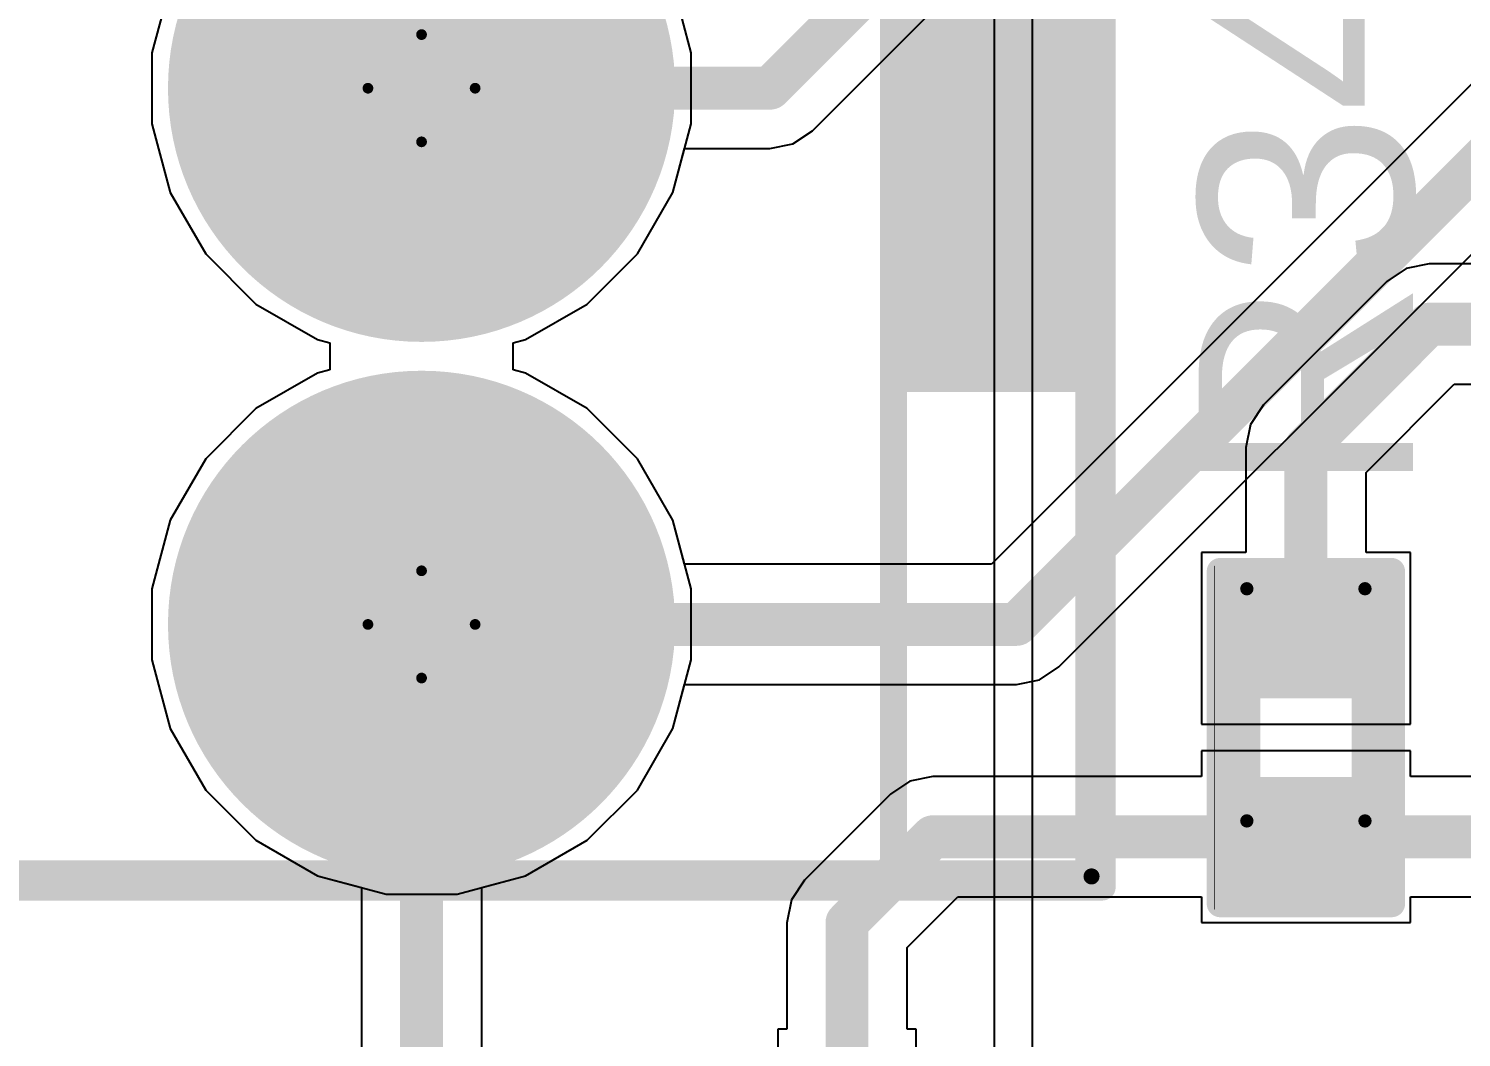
# Model space of a CAD drawing. Header units: inches. Extents: x -0.1 to 17.9, y -0.8 to 4.8.
# Drawn here: x 0.0617 to 0.329, y 1.743 to 1.9311 of the extents above; entities that cross this region are included whole.
import ezdxf

# ---------------------------------------------------------------- set-up
doc = ezdxf.new("R2010")
doc.units = ezdxf.units.IN
doc.header["$MEASUREMENT"] = 0
for name, color, linetype in [('Bottom Layer 1', 5, 'Continuous'), ('Bottom Solder', 6, 'Continuous'), ('Drill Drawing', 1, 'Continuous'), ('GND+Signal', 16, 'Continuous'), ('Multi-Layer', 9, 'Continuous'), ('Pad Holes', 156, 'Continuous'), ('PWR+Signal', 76, 'Continuous'), ('Top 3D Body', 56, 'Continuous'), ('Top Layer 1', 1, 'Continuous'), ('Top Overlay', 2, 'Continuous'), ('Top Paste', 8, 'Continuous'), ('Top Solder', 216, 'Continuous')]:
    doc.layers.add(name, color=color, linetype=linetype)
doc.styles.add('Arial', font='', dxfattribs={"height": 0.2})
doc.styles.get('Arial').set_extended_font_data('Arial')

# ---------------------------------------------------------------- blocks, each defined once
blk = doc.blocks.new('1718561004_81')
at = {"layer": 'Bottom Layer 1'}
blk.add_hatch(color=5, dxfattribs=at).paths.add_polyline_path([(-0.19331, 0.04331), (-0.10669, 0.04331), (-0.10669, -0.04331), (-0.19331, -0.04331)])
h = blk.add_hatch(color=5, dxfattribs=at)
edge = h.paths.add_edge_path()
edge.add_arc((-0.05, 0), 0.04331, 0, 360)
h = blk.add_hatch(color=5, dxfattribs=at)
edge = h.paths.add_edge_path()
edge.add_arc((0.05, 0), 0.04331, 0, 360)
h = blk.add_hatch(color=5, dxfattribs=at)
edge = h.paths.add_edge_path()
edge.add_arc((0.15, 0), 0.04331, 0, 360)
at = {"layer": 'Bottom Solder'}
blk.add_hatch(color=6, dxfattribs=at).paths.add_polyline_path([(-0.19731, 0.04731), (-0.10269, 0.04731), (-0.10269, -0.04731), (-0.19731, -0.04731)])
h = blk.add_hatch(color=6, dxfattribs=at)
edge = h.paths.add_edge_path()
edge.add_arc((-0.05, 0), 0.04731, 0, 360)
h = blk.add_hatch(color=6, dxfattribs=at)
edge = h.paths.add_edge_path()
edge.add_arc((0.05, 0), 0.04731, 0, 360)
h = blk.add_hatch(color=6, dxfattribs=at)
edge = h.paths.add_edge_path()
edge.add_arc((0.15, 0), 0.04731, 0, 360)
at = {"layer": 'GND+Signal'}
blk.add_hatch(color=16, dxfattribs=at).paths.add_polyline_path([(-0.19331, 0.04331), (-0.10669, 0.04331), (-0.10669, -0.04331), (-0.19331, -0.04331)])
h = blk.add_hatch(color=16, dxfattribs=at)
edge = h.paths.add_edge_path()
edge.add_arc((-0.05, 0), 0.04331, 0, 360)
h = blk.add_hatch(color=16, dxfattribs=at)
edge = h.paths.add_edge_path()
edge.add_arc((0.05, 0), 0.04331, 0, 360)
h = blk.add_hatch(color=16, dxfattribs=at)
edge = h.paths.add_edge_path()
edge.add_arc((0.15, 0), 0.04331, 0, 360)
at = {"layer": 'Multi-Layer'}
blk.add_hatch(color=9, dxfattribs=at).paths.add_polyline_path([(-0.19331, 0.04331), (-0.10669, 0.04331), (-0.10669, -0.04331), (-0.19331, -0.04331)])
h = blk.add_hatch(color=9, dxfattribs=at)
edge = h.paths.add_edge_path()
edge.add_arc((-0.05, 0), 0.04331, 0, 360)
h = blk.add_hatch(color=9, dxfattribs=at)
edge = h.paths.add_edge_path()
edge.add_arc((0.05, 0), 0.04331, 0, 360)
h = blk.add_hatch(color=9, dxfattribs=at)
edge = h.paths.add_edge_path()
edge.add_arc((0.15, 0), 0.04331, 0, 360)
at = {"layer": 'Pad Holes'}
h = blk.add_hatch(color=7, dxfattribs=at)
edge = h.paths.add_edge_path()
edge.add_arc((-0.15, 0), 0.02264, 0, 360)
h = blk.add_hatch(color=7, dxfattribs=at)
edge = h.paths.add_edge_path()
edge.add_arc((-0.05, 0), 0.02264, 0, 360)
h = blk.add_hatch(color=7, dxfattribs=at)
edge = h.paths.add_edge_path()
edge.add_arc((0.05, 0), 0.02264, 0, 360)
h = blk.add_hatch(color=7, dxfattribs=at)
edge = h.paths.add_edge_path()
edge.add_arc((0.15, 0), 0.02264, 0, 360)
at = {"layer": 'PWR+Signal'}
blk.add_hatch(color=76, dxfattribs=at).paths.add_polyline_path([(-0.19331, 0.04331), (-0.10669, 0.04331), (-0.10669, -0.04331), (-0.19331, -0.04331)])
h = blk.add_hatch(color=76, dxfattribs=at)
edge = h.paths.add_edge_path()
edge.add_arc((-0.05, 0), 0.04331, 0, 360)
h = blk.add_hatch(color=76, dxfattribs=at)
edge = h.paths.add_edge_path()
edge.add_arc((0.05, 0), 0.04331, 0, 360)
h = blk.add_hatch(color=76, dxfattribs=at)
edge = h.paths.add_edge_path()
edge.add_arc((0.15, 0), 0.04331, 0, 360)
at = {"layer": 'Top Layer 1'}
blk.add_hatch(color=1, dxfattribs=at).paths.add_polyline_path([(-0.19331, 0.04331), (-0.10669, 0.04331), (-0.10669, -0.04331), (-0.19331, -0.04331)])
h = blk.add_hatch(color=1, dxfattribs=at)
edge = h.paths.add_edge_path()
edge.add_arc((-0.05, 0), 0.04331, 0, 360)
h = blk.add_hatch(color=1, dxfattribs=at)
edge = h.paths.add_edge_path()
edge.add_arc((0.05, 0), 0.04331, 0, 360)
h = blk.add_hatch(color=1, dxfattribs=at)
edge = h.paths.add_edge_path()
edge.add_arc((0.15, 0), 0.04331, 0, 360)
at = {"layer": 'Top Overlay'}
blk.add_hatch(color=2, dxfattribs=at).paths.add_polyline_path([(-0.1153, 0.08805), (0.10668, 0.08805), (0.10668, 0.127), (-0.1153, 0.127)])
at = {"layer": 'Top Solder'}
blk.add_hatch(color=216, dxfattribs=at).paths.add_polyline_path([(-0.19731, 0.04731), (-0.10269, 0.04731), (-0.10269, -0.04731), (-0.19731, -0.04731)])
h = blk.add_hatch(color=216, dxfattribs=at)
edge = h.paths.add_edge_path()
edge.add_arc((-0.05, 0), 0.04731, 0, 360)
h = blk.add_hatch(color=216, dxfattribs=at)
edge = h.paths.add_edge_path()
edge.add_arc((0.05, 0), 0.04731, 0, 360)
h = blk.add_hatch(color=216, dxfattribs=at)
edge = h.paths.add_edge_path()
edge.add_arc((0.15, 0), 0.04731, 0, 360)
at = {"layer": 'Top Overlay'}
for points in [[(-0.199, -0.127, 0.005, 0.005, 0), (-0.199, 0.127, 0.005, 0.005, 0)], [(0.199, 0.127, 0.005, 0.005, 0), (-0.199, 0.127, 0.005, 0.005, 0)], [(0.199, -0.127, 0.005, 0.005, 0), (0.199, 0.127, 0.005, 0.005, 0)], [(0.19806, 0.08805, 0.005, 0.005, 0), (-0.199, 0.08805, 0.005, 0.005, 0)], [(0.199, -0.127, 0.005, 0.005, 0), (-0.199, -0.127, 0.005, 0.005, 0)]]:
    blk.add_lwpolyline(points, format="xyseb", dxfattribs=at)
for points in [[(-0.20025, 0.127, 0.0025, 0.0025, 1), (-0.19775, 0.127, 0.0025, 0.0025, 1)], [(-0.20025, 0.127, 0.0025, 0.0025, 1), (-0.19775, 0.127, 0.0025, 0.0025, 1)], [(0.19775, 0.127, 0.0025, 0.0025, 1), (0.20025, 0.127, 0.0025, 0.0025, 1)], [(0.19775, 0.127, 0.0025, 0.0025, 1), (0.20025, 0.127, 0.0025, 0.0025, 1)], [(-0.20025, 0.08805, 0.0025, 0.0025, 1), (-0.19775, 0.08805, 0.0025, 0.0025, 1)], [(0.19681, 0.08805, 0.0025, 0.0025, 1), (0.19931, 0.08805, 0.0025, 0.0025, 1)], [(-0.20025, -0.127, 0.0025, 0.0025, 1), (-0.19775, -0.127, 0.0025, 0.0025, 1)], [(-0.20025, -0.127, 0.0025, 0.0025, 1), (-0.19775, -0.127, 0.0025, 0.0025, 1)], [(0.19775, -0.127, 0.0025, 0.0025, 1), (0.20025, -0.127, 0.0025, 0.0025, 1)], [(0.19775, -0.127, 0.0025, 0.0025, 1), (0.20025, -0.127, 0.0025, 0.0025, 1)]]:
    blk.add_lwpolyline(points, format="xyseb", close=True, dxfattribs=at)
blk = doc.blocks.new('R___0402_130')
at = {"layer": 'Top Layer 1'}
for points in [[(-0.0275, -0.0125), (-0.0275, 0.0125), (-0.0095, 0.0125), (-0.0095, -0.0125)], [(0.0095, -0.0125), (0.0095, 0.0125), (0.0275, 0.0125), (0.0275, -0.0125)]]:
    blk.add_hatch(color=1, dxfattribs=at).paths.add_polyline_path(points)
at = {"layer": 'Top Paste'}
for points in [[(-0.0275, -0.0125), (-0.0275, 0.0125), (-0.0095, 0.0125), (-0.0095, -0.0125)], [(0.0095, -0.0125), (0.0095, 0.0125), (0.0275, 0.0125), (0.0275, -0.0125)]]:
    blk.add_hatch(color=8, dxfattribs=at).paths.add_polyline_path(points)
at = {"layer": 'Top Solder'}
for points in [[(-0.02967, -0.01466), (-0.02967, 0.01467), (-0.00734, 0.01467), (-0.00734, -0.01466)], [(0.00733, -0.01466), (0.00733, 0.01467), (0.02966, 0.01467), (0.02966, -0.01466)]]:
    blk.add_hatch(color=216, dxfattribs=at).paths.add_polyline_path(points)
at = {"layer": 'Top Overlay'}
for points in [[(-0.031, -0.016, 0.005, 0.005, 0), (-0.031, 0.016, 0.005, 0.005, 0)], [(0.031, 0.016, 0.005, 0.005, 0), (-0.031, 0.016, 0.005, 0.005, 0)], [(0.031, -0.016, 0.005, 0.005, 0), (0.031, 0.016, 0.005, 0.005, 0)], [(0.031, -0.016, 0.005, 0.005, 0), (-0.031, -0.016, 0.005, 0.005, 0)], [(0.032, -0.017, 0.000127, 0.000127, 0), (-0.032, -0.017, 0.000127, 0.000127, 0)]]:
    blk.add_lwpolyline(points, format="xyseb", dxfattribs=at)
for points in [[(-0.03225, 0.016, 0.0025, 0.0025, 1), (-0.02975, 0.016, 0.0025, 0.0025, 1)], [(-0.03225, 0.016, 0.0025, 0.0025, 1), (-0.02975, 0.016, 0.0025, 0.0025, 1)], [(0.02975, 0.016, 0.0025, 0.0025, 1), (0.03225, 0.016, 0.0025, 0.0025, 1)], [(0.02975, 0.016, 0.0025, 0.0025, 1), (0.03225, 0.016, 0.0025, 0.0025, 1)], [(-0.03225, -0.016, 0.0025, 0.0025, 1), (-0.02975, -0.016, 0.0025, 0.0025, 1)], [(-0.03225, -0.016, 0.0025, 0.0025, 1), (-0.02975, -0.016, 0.0025, 0.0025, 1)], [(0.02975, -0.016, 0.0025, 0.0025, 1), (0.03225, -0.016, 0.0025, 0.0025, 1)], [(0.02975, -0.016, 0.0025, 0.0025, 1), (0.03225, -0.016, 0.0025, 0.0025, 1)], [(-0.03203, -0.017, 0.0000635, 0.0000635, 1), (-0.03197, -0.017, 0.0000635, 0.0000635, 1)], [(0.03197, -0.017, 0.0000635, 0.0000635, 1), (0.03203, -0.017, 0.0000635, 0.0000635, 1)]]:
    blk.add_lwpolyline(points, format="xyseb", close=True, dxfattribs=at)

msp = doc.modelspace()

# ---------------------------------------------------------------- hatches: boundary and pattern name
at = {"layer": 'Pad Holes'}
h = msp.add_hatch(color=7, dxfattribs=at)
edge = h.paths.add_edge_path()
edge.add_arc((0.28898, 1.82665), 0.00125, 0, 360)
h = msp.add_hatch(color=7, dxfattribs=at)
edge = h.paths.add_edge_path()
edge.add_arc((0.31102, 1.82665), 0.00125, 0, 360)
h = msp.add_hatch(color=7, dxfattribs=at)
edge = h.paths.add_edge_path()
edge.add_arc((0.28898, 1.78335), 0.00125, 0, 360)
h = msp.add_hatch(color=7, dxfattribs=at)
edge = h.paths.add_edge_path()
edge.add_arc((0.31102, 1.78335), 0.00125, 0, 360)
h = msp.add_hatch(color=7, dxfattribs=at)
edge = h.paths.add_edge_path()
edge.add_arc((0.26, 1.773), 0.0015, 0, 360)
h = msp.add_hatch(color=7, dxfattribs=at)
edge = h.paths.add_edge_path()
edge.add_arc((0.26, 1.773), 0.0015, 0, 360)
at = {"layer": 'Top 3D Body'}
h = msp.add_hatch(color=56, dxfattribs=at)
edge = h.paths.add_edge_path()
edge.add_arc((0.28898, 1.82665), 0.00125, 0, 360)
h = msp.add_hatch(color=56, dxfattribs=at)
edge = h.paths.add_edge_path()
edge.add_arc((0.31102, 1.82665), 0.00125, 0, 360)
h = msp.add_hatch(color=56, dxfattribs=at)
edge = h.paths.add_edge_path()
edge.add_arc((0.28898, 1.78335), 0.00125, 0, 360)
h = msp.add_hatch(color=56, dxfattribs=at)
edge = h.paths.add_edge_path()
edge.add_arc((0.31102, 1.78335), 0.00125, 0, 360)
h = msp.add_hatch(color=56, dxfattribs=at)
edge = h.paths.add_edge_path()
edge.add_arc((0.26, 1.773), 0.0015, 0, 360)
h = msp.add_hatch(color=56, dxfattribs=at)
edge = h.paths.add_edge_path()
edge.add_arc((0.26, 1.773), 0.0015, 0, 360)

# ---------------------------------------------------------------- linework, layer by layer
at = {"layer": 'Bottom Layer 1'}
for p, q in [((0.25393, 1.81207), (0.49724, 2.05538)), ((0.3893, 1.97917), (0.24135, 1.83122)), ((0.08812, 1.93942), (0.08469, 1.92662)), ((0.18531, 1.92662), (0.18188, 1.93942)), ((0.08469, 1.92662), (0.08469, 1.91338)), ((0.18531, 1.91338), (0.18531, 1.92662)), ((0.08469, 1.91338), (0.08812, 1.90058)), ((0.18188, 1.90058), (0.18531, 1.91338)), ((0.08812, 1.90058), (0.09475, 1.88911)), ((0.17526, 1.88911), (0.18188, 1.90058)), ((0.09475, 1.88911), (0.10411, 1.87974)), ((0.16589, 1.87974), (0.17526, 1.88911)), ((0.10411, 1.87974), (0.11558, 1.87312)), ((0.15442, 1.87312), (0.16589, 1.87974)), ((0.11558, 1.87312), (0.1179, 1.8725)), ((0.1179, 1.8725), (0.1179, 1.8675)), ((0.1521, 1.8725), (0.15442, 1.87312)), ((0.1521, 1.8675), (0.1521, 1.8725)), ((0.11558, 1.86688), (0.10411, 1.86026)), ((0.1179, 1.8675), (0.11558, 1.86688)), ((0.15442, 1.86688), (0.1521, 1.8675)), ((0.16589, 1.86026), (0.15442, 1.86688)), ((0.10411, 1.86026), (0.09475, 1.85089)), ((0.17526, 1.85089), (0.16589, 1.86026)), ((0.09475, 1.85089), (0.08812, 1.83942)), ((0.18188, 1.83942), (0.17526, 1.85089)), ((0.08812, 1.83942), (0.08469, 1.82662)), ((0.18408, 1.83122), (0.18188, 1.83942)), ((0.24135, 1.83122), (0.18408, 1.83122)), ((0.08469, 1.82662), (0.08469, 1.81338)), ((0.08469, 1.81338), (0.08812, 1.80058)), ((0.25029, 1.80964), (0.25393, 1.81207)), ((0.18188, 1.80058), (0.18408, 1.80878)), ((0.18408, 1.80878), (0.246, 1.80878)), ((0.246, 1.80878), (0.25029, 1.80964)), ((0.246, 1.80878), (0.246, 1.80878)), ((0.08812, 1.80058), (0.09475, 1.78911)), ((0.17526, 1.78911), (0.18188, 1.80058)), ((0.09475, 1.78911), (0.10411, 1.77974)), ((0.16589, 1.77974), (0.17526, 1.78911)), ((0.10411, 1.77974), (0.11558, 1.77312)), ((0.15442, 1.77312), (0.16589, 1.77974)), ((0.11558, 1.77312), (0.12838, 1.76969)), ((0.14162, 1.76969), (0.15442, 1.77312)), ((0.12838, 1.76969), (0.14162, 1.76969))]:
    msp.add_line(p, q, dxfattribs=at)
for points in [[(0.246, 1.82, 0.008, 0.008, 0), (0.49259, 2.06659, 0.008, 0.008, 0)], [(0.135, 1.82, 0.008, 0.008, 0), (0.246, 1.82, 0.008, 0.008, 0)]]:
    msp.add_lwpolyline(points, format="xyseb", dxfattribs=at)
for points in [[(0.133, 1.82, 0.004, 0.004, 1), (0.137, 1.82, 0.004, 0.004, 1)], [(0.244, 1.82, 0.004, 0.004, 1), (0.248, 1.82, 0.004, 0.004, 1)], [(0.244, 1.82, 0.004, 0.004, 1), (0.248, 1.82, 0.004, 0.004, 1)]]:
    msp.add_lwpolyline(points, format="xyseb", close=True, dxfattribs=at)
at = {"layer": 'Drill Drawing'}
for points in [[(0.125, 1.92, 0.002, 0.002, 0), (0.135, 1.93, 0.002, 0.002, 0)], [(0.135, 1.93, 0.002, 0.002, 0), (0.145, 1.92, 0.002, 0.002, 0)], [(0.125, 1.92, 0.002, 0.002, 0), (0.135, 1.91, 0.002, 0.002, 0)], [(0.135, 1.91, 0.002, 0.002, 0), (0.145, 1.92, 0.002, 0.002, 0)], [(0.125, 1.82, 0.002, 0.002, 0), (0.135, 1.83, 0.002, 0.002, 0)], [(0.135, 1.83, 0.002, 0.002, 0), (0.145, 1.82, 0.002, 0.002, 0)], [(0.125, 1.82, 0.002, 0.002, 0), (0.135, 1.81, 0.002, 0.002, 0)], [(0.135, 1.81, 0.002, 0.002, 0), (0.145, 1.82, 0.002, 0.002, 0)]]:
    msp.add_lwpolyline(points, format="xyseb", dxfattribs=at)
for points in [[(0.1345, 1.93, 0.001, 0.001, 1), (0.1355, 1.93, 0.001, 0.001, 1)], [(0.1345, 1.93, 0.001, 0.001, 1), (0.1355, 1.93, 0.001, 0.001, 1)], [(0.1245, 1.92, 0.001, 0.001, 1), (0.1255, 1.92, 0.001, 0.001, 1)], [(0.1245, 1.92, 0.001, 0.001, 1), (0.1255, 1.92, 0.001, 0.001, 1)], [(0.1445, 1.92, 0.001, 0.001, 1), (0.1455, 1.92, 0.001, 0.001, 1)], [(0.1445, 1.92, 0.001, 0.001, 1), (0.1455, 1.92, 0.001, 0.001, 1)], [(0.1345, 1.91, 0.001, 0.001, 1), (0.1355, 1.91, 0.001, 0.001, 1)], [(0.1345, 1.91, 0.001, 0.001, 1), (0.1355, 1.91, 0.001, 0.001, 1)], [(0.1345, 1.83, 0.001, 0.001, 1), (0.1355, 1.83, 0.001, 0.001, 1)], [(0.1345, 1.83, 0.001, 0.001, 1), (0.1355, 1.83, 0.001, 0.001, 1)], [(0.1245, 1.82, 0.001, 0.001, 1), (0.1255, 1.82, 0.001, 0.001, 1)], [(0.1245, 1.82, 0.001, 0.001, 1), (0.1255, 1.82, 0.001, 0.001, 1)], [(0.1445, 1.82, 0.001, 0.001, 1), (0.1455, 1.82, 0.001, 0.001, 1)], [(0.1445, 1.82, 0.001, 0.001, 1), (0.1455, 1.82, 0.001, 0.001, 1)], [(0.1345, 1.81, 0.001, 0.001, 1), (0.1355, 1.81, 0.001, 0.001, 1)], [(0.1345, 1.81, 0.001, 0.001, 1), (0.1355, 1.81, 0.001, 0.001, 1)]]:
    msp.add_lwpolyline(points, format="xyseb", close=True, dxfattribs=at)
at = {"layer": 'GND+Signal'}
for p, q in [((0.08812, 1.93942), (0.08469, 1.92662)), ((0.18531, 1.92662), (0.18188, 1.93942)), ((0.08469, 1.92662), (0.08469, 1.91338)), ((0.18531, 1.91338), (0.18531, 1.92662)), ((0.08469, 1.91338), (0.08812, 1.90058)), ((0.18188, 1.90058), (0.18531, 1.91338)), ((0.08812, 1.90058), (0.09475, 1.88911)), ((0.17526, 1.88911), (0.18188, 1.90058)), ((0.09475, 1.88911), (0.10411, 1.87974)), ((0.16589, 1.87974), (0.17526, 1.88911)), ((0.10411, 1.87974), (0.11558, 1.87312)), ((0.15442, 1.87312), (0.16589, 1.87974)), ((0.11558, 1.87312), (0.1179, 1.8725)), ((0.1179, 1.8725), (0.1179, 1.8675)), ((0.1521, 1.8725), (0.15442, 1.87312)), ((0.1521, 1.8675), (0.1521, 1.8725)), ((0.11558, 1.86688), (0.10411, 1.86026)), ((0.1179, 1.8675), (0.11558, 1.86688)), ((0.15442, 1.86688), (0.1521, 1.8675)), ((0.16589, 1.86026), (0.15442, 1.86688)), ((0.10411, 1.86026), (0.09475, 1.85089)), ((0.17526, 1.85089), (0.16589, 1.86026)), ((0.09475, 1.85089), (0.08812, 1.83942)), ((0.18188, 1.83942), (0.17526, 1.85089)), ((0.08812, 1.83942), (0.08469, 1.82662)), ((0.18531, 1.82662), (0.18188, 1.83942)), ((0.08469, 1.82662), (0.08469, 1.81338)), ((0.18531, 1.81338), (0.18531, 1.82662)), ((0.08469, 1.81338), (0.08812, 1.80058)), ((0.18188, 1.80058), (0.18531, 1.81338)), ((0.08812, 1.80058), (0.09475, 1.78911)), ((0.17526, 1.78911), (0.18188, 1.80058)), ((0.09475, 1.78911), (0.10411, 1.77974)), ((0.16589, 1.77974), (0.17526, 1.78911)), ((0.10411, 1.77974), (0.11558, 1.77312)), ((0.15442, 1.77312), (0.16589, 1.77974)), ((0.11558, 1.77312), (0.12838, 1.76969)), ((0.14162, 1.76969), (0.15442, 1.77312)), ((0.12838, 1.76969), (0.14162, 1.76969))]:
    msp.add_line(p, q, dxfattribs=at)
at = {"layer": 'PWR+Signal'}
for p, q in [((0.24186, 2.76419), (0.24186, 1.67267)), ((0.249, 1.67267), (0.249, 2.76419)), ((0.08812, 1.93942), (0.08469, 1.92662)), ((0.18531, 1.92662), (0.18188, 1.93942)), ((0.08469, 1.92662), (0.08469, 1.91338)), ((0.18531, 1.91338), (0.18531, 1.92662)), ((0.08469, 1.91338), (0.08812, 1.90058)), ((0.18188, 1.90058), (0.18531, 1.91338)), ((0.08812, 1.90058), (0.09475, 1.88911)), ((0.17526, 1.88911), (0.18188, 1.90058)), ((0.09475, 1.88911), (0.10411, 1.87974)), ((0.16589, 1.87974), (0.17526, 1.88911)), ((0.10411, 1.87974), (0.11558, 1.87312)), ((0.15442, 1.87312), (0.16589, 1.87974)), ((0.11558, 1.87312), (0.1179, 1.8725)), ((0.1179, 1.8725), (0.1179, 1.8675)), ((0.1521, 1.8725), (0.15442, 1.87312)), ((0.1521, 1.8675), (0.1521, 1.8725)), ((0.11558, 1.86688), (0.10411, 1.86026)), ((0.1179, 1.8675), (0.11558, 1.86688)), ((0.15442, 1.86688), (0.1521, 1.8675)), ((0.16589, 1.86026), (0.15442, 1.86688)), ((0.10411, 1.86026), (0.09475, 1.85089)), ((0.17526, 1.85089), (0.16589, 1.86026)), ((0.09475, 1.85089), (0.08812, 1.83942)), ((0.18188, 1.83942), (0.17526, 1.85089)), ((0.08812, 1.83942), (0.08469, 1.82662)), ((0.18531, 1.82662), (0.18188, 1.83942)), ((0.08469, 1.82662), (0.08469, 1.81338)), ((0.18531, 1.81338), (0.18531, 1.82662)), ((0.08469, 1.81338), (0.08812, 1.80058)), ((0.18188, 1.80058), (0.18531, 1.81338)), ((0.08812, 1.80058), (0.09475, 1.78911)), ((0.17526, 1.78911), (0.18188, 1.80058)), ((0.09475, 1.78911), (0.10411, 1.77974)), ((0.16589, 1.77974), (0.17526, 1.78911)), ((0.10411, 1.77974), (0.11558, 1.77312)), ((0.15442, 1.77312), (0.16589, 1.77974)), ((0.11558, 1.77312), (0.12838, 1.76969)), ((0.14162, 1.76969), (0.15442, 1.77312)), ((0.12838, 1.76969), (0.14162, 1.76969))]:
    msp.add_line(p, q, dxfattribs=at)
at = {"layer": 'Top 3D Body'}
for points in [[(0.26, 1.773, 0.006, 0.006, 0), (0.26, 2.167, 0.006, 0.006, 0)], [(0.28898, 1.78335, 0.005, 0.005, 0), (0.28898, 1.82665, 0.005, 0.005, 0)], [(0.31102, 1.78335, 0.005, 0.005, 0), (0.31102, 1.82665, 0.005, 0.005, 0)], [(0.01, 1.773, 0.006, 0.006, 0), (0.26, 1.773, 0.006, 0.006, 0)]]:
    msp.add_lwpolyline(points, format="xyseb", dxfattribs=at)
for points in [[(0.28773, 1.82665, 0.0025, 0.0025, 1), (0.29023, 1.82665, 0.0025, 0.0025, 1)], [(0.30977, 1.82665, 0.0025, 0.0025, 1), (0.31227, 1.82665, 0.0025, 0.0025, 1)], [(0.28773, 1.78335, 0.0025, 0.0025, 1), (0.29023, 1.78335, 0.0025, 0.0025, 1)], [(0.30977, 1.78335, 0.0025, 0.0025, 1), (0.31227, 1.78335, 0.0025, 0.0025, 1)], [(0.2585, 1.773, 0.003, 0.003, 1), (0.2615, 1.773, 0.003, 0.003, 1)], [(0.2585, 1.773, 0.003, 0.003, 1), (0.2615, 1.773, 0.003, 0.003, 1)]]:
    msp.add_lwpolyline(points, format="xyseb", close=True, dxfattribs=at)
at = {"layer": 'Top Layer 1'}
for p, q in [((0.20793, 1.91207), (0.27965, 1.98378)), ((0.08812, 1.93942), (0.08469, 1.92662)), ((0.08469, 1.92662), (0.08469, 1.91338)), ((0.08469, 1.91338), (0.08812, 1.90058)), ((0.20429, 1.90964), (0.20793, 1.91207)), ((0.18188, 1.90058), (0.18408, 1.90878)), ((0.18408, 1.90878), (0.2, 1.90878)), ((0.2, 1.90878), (0.20429, 1.90964)), ((0.2, 1.90878), (0.2, 1.90878)), ((0.08812, 1.90058), (0.09475, 1.88911)), ((0.17526, 1.88911), (0.18188, 1.90058)), ((0.09475, 1.88911), (0.10411, 1.87974)), ((0.16589, 1.87974), (0.17526, 1.88911)), ((0.323, 1.88722), (0.31871, 1.88636)), ((0.67557, 1.88722), (0.323, 1.88722)), ((0.31871, 1.88636), (0.31507, 1.88393)), ((0.31507, 1.88393), (0.29207, 1.86093)), ((0.31507, 1.88393), (0.31507, 1.88393)), ((0.10411, 1.87974), (0.11558, 1.87312)), ((0.15442, 1.87312), (0.16589, 1.87974)), ((0.11558, 1.87312), (0.1179, 1.8725)), ((0.1179, 1.8725), (0.1179, 1.8675)), ((0.1521, 1.8725), (0.15442, 1.87312)), ((0.1521, 1.8675), (0.1521, 1.8725)), ((0.11558, 1.86688), (0.10411, 1.86026)), ((0.1179, 1.8675), (0.11558, 1.86688)), ((0.15442, 1.86688), (0.1521, 1.8675)), ((0.16589, 1.86026), (0.15442, 1.86688)), ((0.31122, 1.84836), (0.32765, 1.86478)), ((0.32765, 1.86478), (0.67557, 1.86478)), ((0.29207, 1.86093), (0.28964, 1.85729)), ((0.10411, 1.86026), (0.09475, 1.85089)), ((0.17526, 1.85089), (0.16589, 1.86026)), ((0.28964, 1.85729), (0.28879, 1.853)), ((0.28879, 1.853), (0.28879, 1.853)), ((0.28879, 1.853), (0.28879, 1.8334)), ((0.09475, 1.85089), (0.08812, 1.83942)), ((0.18188, 1.83942), (0.17526, 1.85089)), ((0.31122, 1.8334), (0.31122, 1.84836)), ((0.08812, 1.83942), (0.08469, 1.82662)), ((0.18531, 1.82662), (0.18188, 1.83942)), ((0.28879, 1.8334), (0.2805, 1.8334)), ((0.2805, 1.8334), (0.2805, 1.8014)), ((0.3195, 1.8334), (0.31122, 1.8334)), ((0.3195, 1.8014), (0.3195, 1.8334)), ((0.08469, 1.82662), (0.08469, 1.81338)), ((0.18531, 1.81338), (0.18531, 1.82662)), ((0.08469, 1.81338), (0.08812, 1.80058)), ((0.18188, 1.80058), (0.18531, 1.81338)), ((0.08812, 1.80058), (0.09475, 1.78911)), ((0.17526, 1.78911), (0.18188, 1.80058)), ((0.2805, 1.8014), (0.3195, 1.8014)), ((0.3195, 1.7964), (0.2805, 1.7964)), ((0.2805, 1.7964), (0.2805, 1.79161)), ((0.3195, 1.79161), (0.3195, 1.7964)), ((0.2304, 1.79161), (0.2261, 1.79076)), ((0.2805, 1.79161), (0.2304, 1.79161)), ((0.2304, 1.79161), (0.2304, 1.79161)), ((0.3355, 1.79161), (0.3195, 1.79161)), ((0.09475, 1.78911), (0.10411, 1.77974)), ((0.16589, 1.77974), (0.17526, 1.78911)), ((0.22247, 1.78833), (0.20644, 1.7723)), ((0.2261, 1.79076), (0.22247, 1.78833)), ((0.22247, 1.78833), (0.22247, 1.78833)), ((0.10411, 1.77974), (0.11558, 1.77312)), ((0.15442, 1.77312), (0.16589, 1.77974)), ((0.11558, 1.77312), (0.12379, 1.77092)), ((0.14622, 1.77092), (0.15442, 1.77312)), ((0.20644, 1.7723), (0.20401, 1.76866)), ((0.12379, 1.77092), (0.12379, 1.6517)), ((0.14622, 1.6517), (0.14622, 1.77092)), ((0.20401, 1.76866), (0.20316, 1.76437)), ((0.22559, 1.75973), (0.23504, 1.76918)), ((0.23504, 1.76918), (0.2805, 1.76918)), ((0.2805, 1.76918), (0.2805, 1.7644)), ((0.3195, 1.7644), (0.3195, 1.76918)), ((0.3195, 1.76918), (0.3355, 1.76918)), ((0.20316, 1.76437), (0.20316, 1.76437)), ((0.20316, 1.76437), (0.20316, 1.74449)), ((0.2805, 1.7644), (0.3195, 1.7644)), ((0.22559, 1.74449), (0.22559, 1.75973)), ((0.20316, 1.74449), (0.20147, 1.74449)), ((0.20147, 1.74449), (0.20147, 1.6928)), ((0.22728, 1.74449), (0.22559, 1.74449)), ((0.22728, 1.69151), (0.22728, 1.74449))]:
    msp.add_line(p, q, dxfattribs=at)
for points in [[(0.2, 1.92, 0.008, 0.008, 0), (0.275, 1.995, 0.008, 0.008, 0)], [(0.135, 1.92, 0.008, 0.008, 0), (0.2, 1.92, 0.008, 0.008, 0)], [(0.3, 1.853, 0.008, 0.008, 0), (0.323, 1.876, 0.008, 0.008, 0)], [(0.323, 1.876, 0.008, 0.008, 0), (0.718, 1.876, 0.008, 0.008, 0)], [(0.3, 1.8174, 0.008, 0.008, 0), (0.3, 1.853, 0.008, 0.008, 0)], [(0.135, 1.627, 0.008, 0.008, 0), (0.135, 1.82, 0.008, 0.008, 0)], [(0.21437, 1.76437, 0.008, 0.008, 0), (0.2304, 1.7804, 0.008, 0.008, 0)], [(0.2304, 1.7804, 0.008, 0.008, 0), (0.3, 1.7804, 0.008, 0.008, 0)], [(0.3, 1.7804, 0.008, 0.008, 0), (0.355, 1.7804, 0.008, 0.008, 0)], [(0.21437, 1.718, 0.008, 0.008, 0), (0.21437, 1.76437, 0.008, 0.008, 0)]]:
    msp.add_lwpolyline(points, format="xyseb", dxfattribs=at)
for points in [[(0.133, 1.92, 0.004, 0.004, 1), (0.137, 1.92, 0.004, 0.004, 1)], [(0.198, 1.92, 0.004, 0.004, 1), (0.202, 1.92, 0.004, 0.004, 1)], [(0.198, 1.92, 0.004, 0.004, 1), (0.202, 1.92, 0.004, 0.004, 1)], [(0.321, 1.876, 0.004, 0.004, 1), (0.325, 1.876, 0.004, 0.004, 1)], [(0.321, 1.876, 0.004, 0.004, 1), (0.325, 1.876, 0.004, 0.004, 1)], [(0.298, 1.853, 0.004, 0.004, 1), (0.302, 1.853, 0.004, 0.004, 1)], [(0.298, 1.853, 0.004, 0.004, 1), (0.302, 1.853, 0.004, 0.004, 1)], [(0.133, 1.82, 0.004, 0.004, 1), (0.137, 1.82, 0.004, 0.004, 1)], [(0.298, 1.8174, 0.004, 0.004, 1), (0.302, 1.8174, 0.004, 0.004, 1)], [(0.2284, 1.7804, 0.004, 0.004, 1), (0.2324, 1.7804, 0.004, 0.004, 1)], [(0.2284, 1.7804, 0.004, 0.004, 1), (0.2324, 1.7804, 0.004, 0.004, 1)], [(0.298, 1.7804, 0.004, 0.004, 1), (0.302, 1.7804, 0.004, 0.004, 1)], [(0.298, 1.7804, 0.004, 0.004, 1), (0.302, 1.7804, 0.004, 0.004, 1)], [(0.21237, 1.76437, 0.004, 0.004, 1), (0.21637, 1.76437, 0.004, 0.004, 1)], [(0.21237, 1.76437, 0.004, 0.004, 1), (0.21637, 1.76437, 0.004, 0.004, 1)]]:
    msp.add_lwpolyline(points, format="xyseb", close=True, dxfattribs=at)

# ---------------------------------------------------------------- block references
at = {"rotation": 270}
for name, p in [('1718561004_81', (0.135, 1.97)), ('R___0402_130', (0.3, 1.79889))]:
    msp.add_blockref(name, p, dxfattribs=at)

# ---------------------------------------------------------------- texts
at = {"layer": 'Top Overlay', "style": 'Arial'}
msp.add_text('R34', height=0.04, rotation=90, dxfattribs=at).set_placement((0.31999, 1.84402))

doc.saveas('drawing.dxf')
